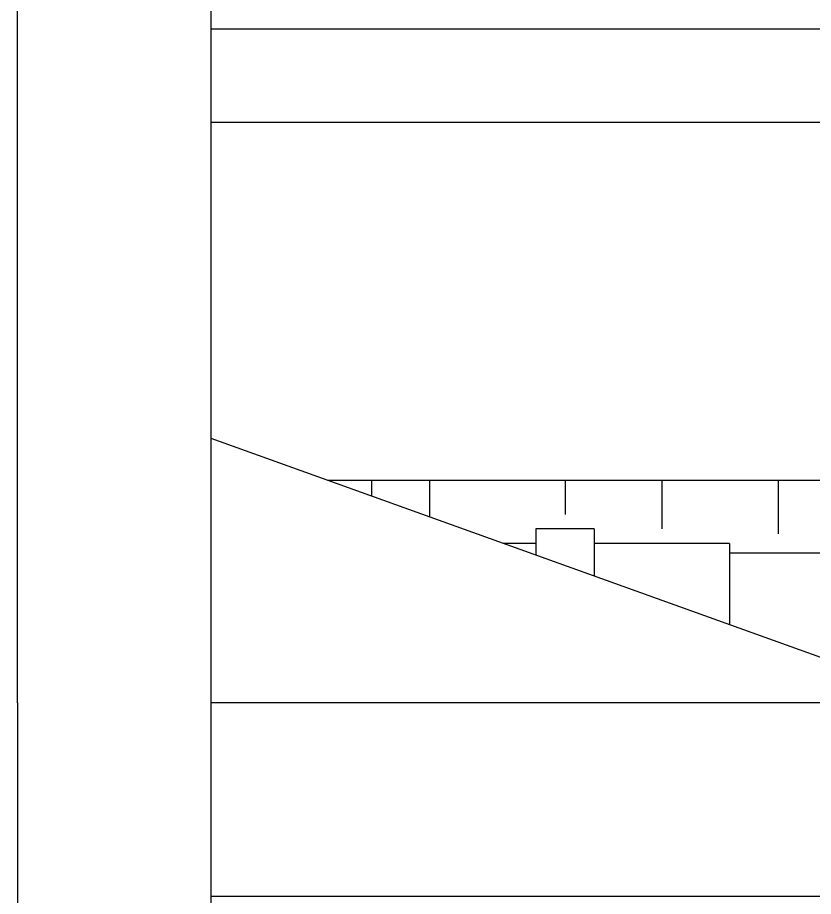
# Model space of a CAD drawing. Header units: inches. Extents: x 1397 to 20304, y -27267 to -746.
# Drawn here: x 17724.12 to 17744.67, y -22153.44 to -22130.74 of the extents above; entities that cross this region are included whole.
import ezdxf

# ---------------------------------------------------------------- set-up
doc = ezdxf.new("R2010")
doc.units = ezdxf.units.IN
doc.header["$LTSCALE"] = 17
doc.header["$MEASUREMENT"] = 0
doc.layers.add('25 BOT BAR', color=12, linetype='Continuous', lineweight=25)

# ---------------------------------------------------------------- blocks, each defined once
blk = doc.blocks.new('A$C261f3448')
for p, q in [((0, 2.408), (16.692, 2.408)), ((0, 0), (40, 0))]:
    blk.add_line(p, q)

msp = doc.modelspace()

# ---------------------------------------------------------------- hatches: boundary and pattern name
at = {"layer": '25 BOT BAR'}
h = msp.add_hatch(dxfattribs=at)
h.set_pattern_fill('AR-RSHKE', color=8, scale=0.5, angle=180)
h.set_pattern_definition([(180, (0, -832.328), (-12.75, -6), [3, -2.5, 3.5, -1.5, 4.5, -2]), (180, (-3, -832.578), (-12.75, -6), [2.5, -9.5, 2, -3]), (180, (-9, -831.953), (-12.75, -6), [1.5, -15.5]), (270, (0, -832.328), (4.25, -6), [5.75, -18.25]), (270, (-3, -832.328), (4.25, -6), [5.625, -18.375]), (270, (-5.5, -832.328), (4.25, -6), [5.25, -18.75]), (270, (-9, -831.953), (4.25, -6), [5.75, -18.25]), (270, (-10.5, -831.953), (4.25, -6), [5.75, -18.25]), (270, (-15, -832.328), (4.25, -6), [5.5, -18.5])])
h.paths.add_polyline_path([(17769.12, -22142.689), (17732.12, -22142.689), (17748.12, -22148.439), (17769.12, -22148.439), (17769.12, -22148.439)])

# ---------------------------------------------------------------- linework, layer by layer
for p, q in [((17729.12, -22221.439), (17729.12, -21718.599)), ((17724.12, -22148.439), (17724.12, -22036.439)), ((17748.12, -22148.439), (17729.12, -22141.611)), ((17732.12, -22142.689), (17769.12, -22142.689)), ((17724.12, -22148.439), (17724.12, -22260.439)), ((17748.12, -22148.439), (17729.12, -22148.439)), ((17748.12, -22153.439), (17729.12, -22153.439))]:
    msp.add_line(p, q, dxfattribs=at)

# ---------------------------------------------------------------- block references
msp.add_blockref('A$C261f3448', (17729.12, -22133.439), dxfattribs=at)

doc.saveas('drawing.dxf')
